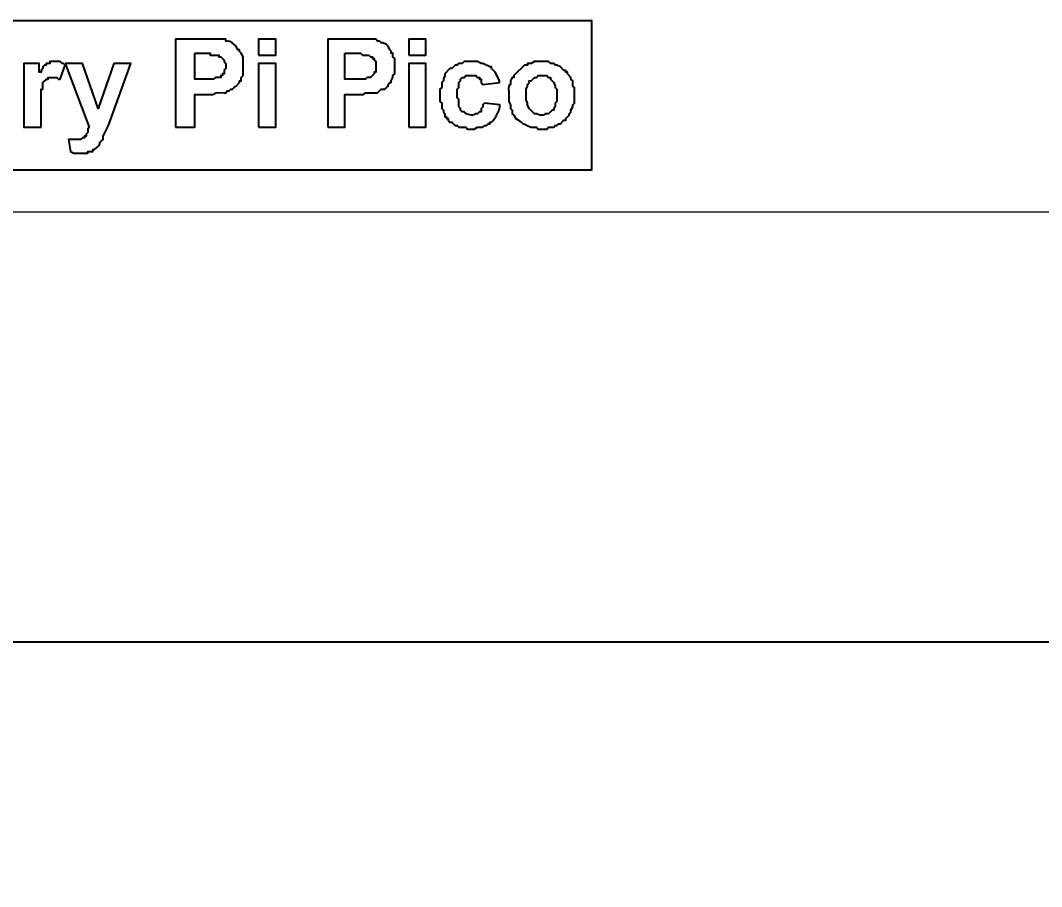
# Model space of a CAD drawing. Header units: millimetres. Extents: x -109 to -14.2, y -107.5 to -24.7.
# Drawn here: x -51.26 to -36.22, y -107.54 to -94.78 of the extents above; entities that cross this region are included whole.
import ezdxf

# ---------------------------------------------------------------- set-up
doc = ezdxf.new("R2010")
doc.units = ezdxf.units.MM
doc.header["$MEASUREMENT"] = 0
doc.layers.add('layer 1', color=7, linetype='Continuous')
doc.styles.get("Standard").update_dxf_attribs({"font": 'Deng.ttf'})
doc.dimstyles.get("Standard").update_dxf_attribs({"dimscale": 20, "dimtxt": 0.18, "dimasz": 0.18, "dimexe": 0.18, "dimexo": 0.0625, "dimgap": 0.09, "dimtad": 0, "dimtih": 1, "dimtoh": 1, "dimdec": 1, "dimzin": 0, "dimdsep": 46, "dimtxsty": 'Standard', "dimcen": 0.09, "dimadec": 0, "dimazin": 0, "dimtfac": 1, "dimtdec": 1, "dimtofl": 0, "dimtmove": 0, "dimatfit": 3, "dimfxl": 1, "dimtolj": 1, "dimtzin": 0, "dimarcsym": 0})

# ---------------------------------------------------------------- blocks, each defined once
blk = doc.blocks.new('*D4')
at = {"color": 0, "lineweight": -2, "transparency": 16777216}
for p, q in [((-87.814, -96.362), (-87.814, -107.54)), ((-30.83, -96.362), (-30.83, -107.54)), ((-84.214, -103.94), (-65.841, -103.94)), ((-34.43, -103.94), (-52.803, -103.94))]:
    blk.add_line(p, q, dxfattribs=at)
at = {"color": 0, "transparency": 16777216}
for points in [[(-84.214, -103.34), (-84.214, -104.54), (-87.814, -103.94)], [(-34.43, -103.34), (-34.43, -104.54), (-30.83, -103.94)]]:
    blk.add_solid(points, dxfattribs=at)
at = {"layer": 'Defpoints', "color": 0, "transparency": 16777216}
for p in [(-87.814, -95.112), (-30.83, -95.112), (-30.83, -103.94)]:
    blk.add_point(p, dxfattribs=at)
at = {"color": 0, "transparency": 16777216, "insert": (-59.322, -103.94), "char_height": 3.6, "attachment_point": 5}
blk.add_mtext('\\A1;57.0', dxfattribs=at)

msp = doc.modelspace()

# ---------------------------------------------------------------- linework, layer by layer
at = {"layer": 'layer 1', "color": 0}
for points, knots in [([(-75.798, -94.783), (-75.798, -94.783), (-75.798, -96.99), (-75.798, -96.99), (-75.798, -96.99), (-75.798, -96.99), (-42.846, -96.99), (-42.846, -96.99), (-42.846, -96.99), (-42.846, -96.99), (-42.846, -94.783), (-42.846, -94.783), (-42.846, -94.783), (-42.846, -94.783), (-75.798, -94.783), (-75.798, -94.783)], [0, 0, 0, 0, 0.2, 0.2, 0.2, 0.2, 0.4, 0.4, 0.4, 0.4, 0.6, 0.6, 0.6, 0.6, 1, 1, 1, 1]), ([(-48.971, -96.357), (-48.971, -96.357), (-48.971, -95.06), (-48.971, -95.06), (-48.971, -95.06), (-48.971, -95.06), (-48.538, -95.06), (-48.538, -95.06), (-48.538, -95.06), (-48.444, -95.06), (-48.349, -95.06), (-48.254, -95.06), (-48.254, -95.06), (-48.254, -95.06), (-48.229, -95.06), (-48.229, -95.06), (-48.229, -95.06), (-48.229, -95.06), (-48.229, -95.086), (-48.229, -95.086), (-48.229, -95.086), (-48.229, -95.086), (-48.209, -95.086), (-48.209, -95.086), (-48.209, -95.086), (-48.16, -95.093), (-48.115, -95.123), (-48.08, -95.163), (-48.08, -95.163), (-48.08, -95.163), (-48.054, -95.215), (-48.054, -95.215), (-48.054, -95.215), (-48.054, -95.215), (-48.028, -95.215), (-48.028, -95.215), (-48.028, -95.215), (-48.028, -95.215), (-48.028, -95.241), (-48.028, -95.241), (-48.028, -95.241), (-48.028, -95.241), (-48.003, -95.267), (-48.003, -95.267), (-48.003, -95.267), (-48.003, -95.267), (-47.977, -95.318), (-47.977, -95.318), (-47.977, -95.318), (-47.977, -95.318), (-47.977, -95.596), (-47.977, -95.596), (-47.977, -95.596), (-47.977, -95.596), (-48.003, -95.621), (-48.003, -95.621), (-48.003, -95.621), (-48.003, -95.621), (-48.003, -95.673), (-48.003, -95.673), (-48.003, -95.673), (-48.003, -95.673), (-48.028, -95.673), (-48.028, -95.673), (-48.028, -95.673), (-48.028, -95.673), (-48.028, -95.699), (-48.028, -95.699), (-48.028, -95.699), (-48.028, -95.699), (-48.08, -95.751), (-48.08, -95.751), (-48.08, -95.751), (-48.08, -95.751), (-48.106, -95.77), (-48.106, -95.77), (-48.106, -95.77), (-48.106, -95.77), (-48.132, -95.796), (-48.132, -95.796), (-48.132, -95.796), (-48.132, -95.796), (-48.158, -95.796), (-48.158, -95.796), (-48.158, -95.796), (-48.158, -95.796), (-48.183, -95.822), (-48.183, -95.822), (-48.183, -95.822), (-48.183, -95.822), (-48.209, -95.822), (-48.209, -95.822), (-48.209, -95.822), (-48.209, -95.822), (-48.229, -95.847), (-48.229, -95.847), (-48.229, -95.847), (-48.229, -95.847), (-48.254, -95.847), (-48.254, -95.847), (-48.254, -95.847), (-48.503, -95.836), (-48.29, -95.885), (-48.538, -95.873), (-48.538, -95.873), (-48.538, -95.873), (-48.687, -95.873), (-48.687, -95.873), (-48.687, -95.873), (-48.687, -95.873), (-48.687, -96.357), (-48.687, -96.357), (-48.687, -96.357), (-48.687, -96.357), (-48.971, -96.357), (-48.971, -96.357)], [0, 0, 0, 0, 0.033333, 0.033333, 0.033333, 0.033333, 0.066667, 0.066667, 0.066667, 0.066667, 0.1, 0.1, 0.1, 0.1, 0.133333, 0.133333, 0.133333, 0.133333, 0.166667, 0.166667, 0.166667, 0.166667, 0.2, 0.2, 0.2, 0.2, 0.233333, 0.233333, 0.233333, 0.233333, 0.266667, 0.266667, 0.266667, 0.266667, 0.3, 0.3, 0.3, 0.3, 0.333333, 0.333333, 0.333333, 0.333333, 0.366667, 0.366667, 0.366667, 0.366667, 0.4, 0.4, 0.4, 0.4, 0.433333, 0.433333, 0.433333, 0.433333, 0.466667, 0.466667, 0.466667, 0.466667, 0.5, 0.5, 0.5, 0.5, 0.533333, 0.533333, 0.533333, 0.533333, 0.566667, 0.566667, 0.566667, 0.566667, 0.6, 0.6, 0.6, 0.6, 0.633333, 0.633333, 0.633333, 0.633333, 0.666667, 0.666667, 0.666667, 0.666667, 0.7, 0.7, 0.7, 0.7, 0.733333, 0.733333, 0.733333, 0.733333, 0.766667, 0.766667, 0.766667, 0.766667, 0.8, 0.8, 0.8, 0.8, 0.833333, 0.833333, 0.833333, 0.833333, 0.866667, 0.866667, 0.866667, 0.866667, 0.9, 0.9, 0.9, 0.9, 0.933333, 0.933333, 0.933333, 0.933333, 1, 1, 1, 1]), ([(-47.751, -95.292), (-47.751, -95.292), (-47.751, -95.06), (-47.751, -95.06), (-47.751, -95.06), (-47.751, -95.06), (-47.493, -95.06), (-47.493, -95.06), (-47.493, -95.06), (-47.493, -95.06), (-47.493, -95.292), (-47.493, -95.292), (-47.493, -95.292), (-47.493, -95.292), (-47.751, -95.292), (-47.751, -95.292)], [0, 0, 0, 0, 0.2, 0.2, 0.2, 0.2, 0.4, 0.4, 0.4, 0.4, 0.6, 0.6, 0.6, 0.6, 1, 1, 1, 1]), ([(-46.731, -96.357), (-46.731, -96.357), (-46.731, -95.06), (-46.731, -95.06), (-46.731, -95.06), (-46.731, -95.06), (-46.299, -95.06), (-46.299, -95.06), (-46.299, -95.06), (-46.224, -95.06), (-46.148, -95.06), (-46.073, -95.06), (-46.073, -95.06), (-46.073, -95.06), (-46.021, -95.06), (-46.021, -95.06), (-46.021, -95.06), (-46.021, -95.06), (-45.996, -95.086), (-45.996, -95.086), (-45.996, -95.086), (-45.996, -95.086), (-45.97, -95.086), (-45.97, -95.086), (-45.97, -95.086), (-45.97, -95.086), (-45.944, -95.112), (-45.944, -95.112), (-45.944, -95.112), (-45.944, -95.112), (-45.918, -95.112), (-45.918, -95.112), (-45.918, -95.112), (-45.918, -95.112), (-45.866, -95.137), (-45.866, -95.137), (-45.866, -95.137), (-45.866, -95.137), (-45.841, -95.163), (-45.841, -95.163), (-45.841, -95.163), (-45.841, -95.163), (-45.815, -95.215), (-45.815, -95.215), (-45.815, -95.215), (-45.815, -95.215), (-45.795, -95.241), (-45.795, -95.241), (-45.795, -95.241), (-45.795, -95.241), (-45.795, -95.267), (-45.795, -95.267), (-45.795, -95.267), (-45.795, -95.267), (-45.77, -95.267), (-45.77, -95.267), (-45.77, -95.267), (-45.77, -95.267), (-45.77, -95.318), (-45.77, -95.318), (-45.77, -95.318), (-45.77, -95.318), (-45.744, -95.344), (-45.744, -95.344), (-45.744, -95.344), (-45.744, -95.344), (-45.744, -95.57), (-45.744, -95.57), (-45.744, -95.57), (-45.744, -95.57), (-45.77, -95.596), (-45.77, -95.596), (-45.77, -95.596), (-45.77, -95.596), (-45.77, -95.621), (-45.77, -95.621), (-45.77, -95.621), (-45.77, -95.621), (-45.795, -95.673), (-45.795, -95.673), (-45.795, -95.673), (-45.795, -95.673), (-45.795, -95.699), (-45.795, -95.699), (-45.795, -95.699), (-45.795, -95.699), (-45.815, -95.699), (-45.815, -95.699), (-45.815, -95.699), (-45.815, -95.699), (-45.841, -95.725), (-45.841, -95.725), (-45.841, -95.725), (-45.841, -95.725), (-45.841, -95.751), (-45.841, -95.751), (-45.841, -95.751), (-45.841, -95.751), (-45.866, -95.77), (-45.866, -95.77), (-45.866, -95.77), (-45.866, -95.77), (-45.892, -95.796), (-45.892, -95.796), (-45.892, -95.796), (-45.892, -95.796), (-45.944, -95.796), (-45.944, -95.796), (-45.944, -95.796), (-45.944, -95.796), (-45.996, -95.847), (-45.996, -95.847), (-45.996, -95.847), (-45.996, -95.847), (-46.176, -95.847), (-46.176, -95.847), (-46.176, -95.847), (-46.176, -95.847), (-46.202, -95.873), (-46.202, -95.873), (-46.202, -95.873), (-46.202, -95.873), (-46.48, -95.873), (-46.48, -95.873), (-46.48, -95.873), (-46.48, -95.873), (-46.48, -96.357), (-46.48, -96.357), (-46.48, -96.357), (-46.48, -96.357), (-46.731, -96.357), (-46.731, -96.357)], [0, 0, 0, 0, 0.029412, 0.029412, 0.029412, 0.029412, 0.058824, 0.058824, 0.058824, 0.058824, 0.088235, 0.088235, 0.088235, 0.088235, 0.117647, 0.117647, 0.117647, 0.117647, 0.147059, 0.147059, 0.147059, 0.147059, 0.176471, 0.176471, 0.176471, 0.176471, 0.205882, 0.205882, 0.205882, 0.205882, 0.235294, 0.235294, 0.235294, 0.235294, 0.264706, 0.264706, 0.264706, 0.264706, 0.294118, 0.294118, 0.294118, 0.294118, 0.323529, 0.323529, 0.323529, 0.323529, 0.352941, 0.352941, 0.352941, 0.352941, 0.382353, 0.382353, 0.382353, 0.382353, 0.411765, 0.411765, 0.411765, 0.411765, 0.441176, 0.441176, 0.441176, 0.441176, 0.470588, 0.470588, 0.470588, 0.470588, 0.5, 0.5, 0.5, 0.5, 0.529412, 0.529412, 0.529412, 0.529412, 0.558824, 0.558824, 0.558824, 0.558824, 0.588235, 0.588235, 0.588235, 0.588235, 0.617647, 0.617647, 0.617647, 0.617647, 0.647059, 0.647059, 0.647059, 0.647059, 0.676471, 0.676471, 0.676471, 0.676471, 0.705882, 0.705882, 0.705882, 0.705882, 0.735294, 0.735294, 0.735294, 0.735294, 0.764706, 0.764706, 0.764706, 0.764706, 0.794118, 0.794118, 0.794118, 0.794118, 0.823529, 0.823529, 0.823529, 0.823529, 0.852941, 0.852941, 0.852941, 0.852941, 0.882353, 0.882353, 0.882353, 0.882353, 0.911765, 0.911765, 0.911765, 0.911765, 0.941176, 0.941176, 0.941176, 0.941176, 1, 1, 1, 1]), ([(-45.537, -95.292), (-45.537, -95.292), (-45.537, -95.06), (-45.537, -95.06), (-45.537, -95.06), (-45.537, -95.06), (-45.286, -95.06), (-45.286, -95.06), (-45.286, -95.06), (-45.286, -95.06), (-45.286, -95.292), (-45.286, -95.292), (-45.286, -95.292), (-45.286, -95.292), (-45.537, -95.292), (-45.537, -95.292)], [0, 0, 0, 0, 0.2, 0.2, 0.2, 0.2, 0.4, 0.4, 0.4, 0.4, 0.6, 0.6, 0.6, 0.6, 1, 1, 1, 1]), ([(-48.687, -95.267), (-48.687, -95.267), (-48.687, -95.647), (-48.687, -95.647), (-48.687, -95.647), (-48.687, -95.647), (-48.409, -95.647), (-48.409, -95.647), (-48.409, -95.647), (-48.409, -95.647), (-48.383, -95.621), (-48.383, -95.621), (-48.383, -95.621), (-48.383, -95.621), (-48.306, -95.621), (-48.306, -95.621), (-48.306, -95.621), (-48.306, -95.621), (-48.306, -95.596), (-48.306, -95.596), (-48.306, -95.596), (-48.306, -95.596), (-48.28, -95.596), (-48.28, -95.596), (-48.28, -95.596), (-48.28, -95.596), (-48.28, -95.57), (-48.28, -95.57), (-48.28, -95.57), (-48.28, -95.57), (-48.254, -95.57), (-48.254, -95.57), (-48.254, -95.57), (-48.254, -95.57), (-48.254, -95.518), (-48.254, -95.518), (-48.254, -95.518), (-48.254, -95.518), (-48.229, -95.492), (-48.229, -95.492), (-48.229, -95.492), (-48.229, -95.492), (-48.229, -95.415), (-48.229, -95.415), (-48.229, -95.415), (-48.229, -95.415), (-48.254, -95.389), (-48.254, -95.389), (-48.254, -95.389), (-48.254, -95.389), (-48.254, -95.37), (-48.254, -95.37), (-48.254, -95.37), (-48.254, -95.37), (-48.28, -95.344), (-48.28, -95.344), (-48.28, -95.344), (-48.28, -95.344), (-48.306, -95.318), (-48.306, -95.318), (-48.306, -95.318), (-48.306, -95.318), (-48.332, -95.318), (-48.332, -95.318), (-48.332, -95.318), (-48.332, -95.318), (-48.332, -95.292), (-48.332, -95.292), (-48.332, -95.292), (-48.332, -95.292), (-48.461, -95.292), (-48.461, -95.292), (-48.461, -95.292), (-48.461, -95.292), (-48.461, -95.267), (-48.461, -95.267), (-48.461, -95.267), (-48.461, -95.267), (-48.564, -95.267), (-48.564, -95.267), (-48.564, -95.267), (-48.564, -95.267), (-48.687, -95.267), (-48.687, -95.267)], [0, 0, 0, 0, 0.045455, 0.045455, 0.045455, 0.045455, 0.090909, 0.090909, 0.090909, 0.090909, 0.136364, 0.136364, 0.136364, 0.136364, 0.181818, 0.181818, 0.181818, 0.181818, 0.227273, 0.227273, 0.227273, 0.227273, 0.272727, 0.272727, 0.272727, 0.272727, 0.318182, 0.318182, 0.318182, 0.318182, 0.363636, 0.363636, 0.363636, 0.363636, 0.409091, 0.409091, 0.409091, 0.409091, 0.454545, 0.454545, 0.454545, 0.454545, 0.5, 0.5, 0.5, 0.5, 0.545455, 0.545455, 0.545455, 0.545455, 0.590909, 0.590909, 0.590909, 0.590909, 0.636364, 0.636364, 0.636364, 0.636364, 0.681818, 0.681818, 0.681818, 0.681818, 0.727273, 0.727273, 0.727273, 0.727273, 0.772727, 0.772727, 0.772727, 0.772727, 0.818182, 0.818182, 0.818182, 0.818182, 0.863636, 0.863636, 0.863636, 0.863636, 0.909091, 0.909091, 0.909091, 0.909091, 1, 1, 1, 1]), ([(-46.48, -95.267), (-46.48, -95.267), (-46.48, -95.647), (-46.48, -95.647), (-46.48, -95.647), (-46.48, -95.647), (-46.176, -95.647), (-46.176, -95.647), (-46.176, -95.647), (-46.176, -95.647), (-46.15, -95.621), (-46.15, -95.621), (-46.15, -95.621), (-46.15, -95.621), (-46.099, -95.621), (-46.099, -95.621), (-46.099, -95.621), (-46.099, -95.621), (-46.047, -95.57), (-46.047, -95.57), (-46.047, -95.57), (-46.047, -95.57), (-46.047, -95.544), (-46.047, -95.544), (-46.047, -95.544), (-46.047, -95.544), (-46.021, -95.544), (-46.021, -95.544), (-46.021, -95.544), (-46.021, -95.544), (-46.021, -95.389), (-46.021, -95.389), (-46.021, -95.389), (-46.021, -95.389), (-46.047, -95.37), (-46.047, -95.37), (-46.047, -95.37), (-46.047, -95.37), (-46.047, -95.344), (-46.047, -95.344), (-46.047, -95.344), (-46.047, -95.344), (-46.073, -95.344), (-46.073, -95.344), (-46.073, -95.344), (-46.073, -95.344), (-46.073, -95.318), (-46.073, -95.318), (-46.073, -95.318), (-46.073, -95.318), (-46.099, -95.318), (-46.099, -95.318), (-46.099, -95.318), (-46.099, -95.318), (-46.125, -95.292), (-46.125, -95.292), (-46.125, -95.292), (-46.125, -95.292), (-46.221, -95.292), (-46.221, -95.292), (-46.221, -95.292), (-46.221, -95.292), (-46.247, -95.267), (-46.247, -95.267), (-46.247, -95.267), (-46.247, -95.267), (-46.35, -95.267), (-46.35, -95.267), (-46.35, -95.267), (-46.35, -95.267), (-46.48, -95.267), (-46.48, -95.267)], [0, 0, 0, 0, 0.052632, 0.052632, 0.052632, 0.052632, 0.105263, 0.105263, 0.105263, 0.105263, 0.157895, 0.157895, 0.157895, 0.157895, 0.210526, 0.210526, 0.210526, 0.210526, 0.263158, 0.263158, 0.263158, 0.263158, 0.315789, 0.315789, 0.315789, 0.315789, 0.368421, 0.368421, 0.368421, 0.368421, 0.421053, 0.421053, 0.421053, 0.421053, 0.473684, 0.473684, 0.473684, 0.473684, 0.526316, 0.526316, 0.526316, 0.526316, 0.578947, 0.578947, 0.578947, 0.578947, 0.631579, 0.631579, 0.631579, 0.631579, 0.684211, 0.684211, 0.684211, 0.684211, 0.736842, 0.736842, 0.736842, 0.736842, 0.789474, 0.789474, 0.789474, 0.789474, 0.842105, 0.842105, 0.842105, 0.842105, 0.894737, 0.894737, 0.894737, 0.894737, 1, 1, 1, 1]), ([(-50.952, -96.357), (-50.952, -96.357), (-51.203, -96.357), (-51.203, -96.357), (-51.203, -96.357), (-51.203, -96.357), (-51.203, -95.415), (-51.203, -95.415), (-51.203, -95.415), (-51.203, -95.415), (-50.978, -95.415), (-50.978, -95.415), (-50.978, -95.415), (-50.978, -95.415), (-50.978, -95.544), (-50.978, -95.544), (-50.978, -95.544), (-50.978, -95.544), (-50.952, -95.544), (-50.952, -95.544), (-50.952, -95.544), (-50.952, -95.544), (-50.952, -95.518), (-50.952, -95.518), (-50.952, -95.518), (-50.952, -95.518), (-50.926, -95.492), (-50.926, -95.492), (-50.926, -95.492), (-50.926, -95.492), (-50.926, -95.467), (-50.926, -95.467), (-50.926, -95.467), (-50.926, -95.467), (-50.9, -95.441), (-50.9, -95.441), (-50.9, -95.441), (-50.9, -95.441), (-50.874, -95.441), (-50.874, -95.441), (-50.874, -95.441), (-50.874, -95.441), (-50.874, -95.415), (-50.874, -95.415), (-50.874, -95.415), (-50.874, -95.415), (-50.823, -95.415), (-50.823, -95.415), (-50.823, -95.415), (-50.823, -95.415), (-50.823, -95.389), (-50.823, -95.389), (-50.823, -95.389), (-50.823, -95.389), (-50.668, -95.389), (-50.668, -95.389), (-50.668, -95.389), (-50.668, -95.389), (-50.642, -95.415), (-50.642, -95.415), (-50.642, -95.415), (-50.642, -95.415), (-50.623, -95.415), (-50.623, -95.415), (-50.623, -95.415), (-50.623, -95.415), (-50.597, -95.441), (-50.597, -95.441), (-50.597, -95.441), (-50.597, -95.441), (-50.668, -95.647), (-50.668, -95.647), (-50.668, -95.647), (-50.668, -95.647), (-50.694, -95.647), (-50.694, -95.647), (-50.694, -95.647), (-50.694, -95.647), (-50.719, -95.621), (-50.719, -95.621), (-50.719, -95.621), (-50.719, -95.621), (-50.849, -95.621), (-50.849, -95.621), (-50.849, -95.621), (-50.849, -95.621), (-50.849, -95.647), (-50.849, -95.647), (-50.849, -95.647), (-50.849, -95.647), (-50.874, -95.647), (-50.874, -95.647), (-50.874, -95.647), (-50.947, -95.723), (-50.922, -95.672), (-50.926, -95.77), (-50.926, -95.77), (-50.926, -95.77), (-50.926, -95.796), (-50.926, -95.796), (-50.926, -95.796), (-50.926, -95.796), (-50.952, -95.796), (-50.952, -95.796), (-50.952, -95.796), (-50.952, -95.796), (-50.952, -95.822), (-50.952, -95.822), (-50.952, -95.822), (-50.952, -95.89), (-50.952, -95.959), (-50.952, -96.028), (-50.952, -96.028), (-50.952, -96.028), (-50.952, -96.08), (-50.952, -96.08), (-50.952, -96.08), (-50.952, -96.08), (-50.952, -96.357), (-50.952, -96.357)], [0, 0, 0, 0, 0.032258, 0.032258, 0.032258, 0.032258, 0.064516, 0.064516, 0.064516, 0.064516, 0.096774, 0.096774, 0.096774, 0.096774, 0.129032, 0.129032, 0.129032, 0.129032, 0.16129, 0.16129, 0.16129, 0.16129, 0.193548, 0.193548, 0.193548, 0.193548, 0.225806, 0.225806, 0.225806, 0.225806, 0.258065, 0.258065, 0.258065, 0.258065, 0.290323, 0.290323, 0.290323, 0.290323, 0.322581, 0.322581, 0.322581, 0.322581, 0.354839, 0.354839, 0.354839, 0.354839, 0.387097, 0.387097, 0.387097, 0.387097, 0.419355, 0.419355, 0.419355, 0.419355, 0.451613, 0.451613, 0.451613, 0.451613, 0.483871, 0.483871, 0.483871, 0.483871, 0.516129, 0.516129, 0.516129, 0.516129, 0.548387, 0.548387, 0.548387, 0.548387, 0.580645, 0.580645, 0.580645, 0.580645, 0.612903, 0.612903, 0.612903, 0.612903, 0.645161, 0.645161, 0.645161, 0.645161, 0.677419, 0.677419, 0.677419, 0.677419, 0.709677, 0.709677, 0.709677, 0.709677, 0.741935, 0.741935, 0.741935, 0.741935, 0.774194, 0.774194, 0.774194, 0.774194, 0.806452, 0.806452, 0.806452, 0.806452, 0.83871, 0.83871, 0.83871, 0.83871, 0.870968, 0.870968, 0.870968, 0.870968, 0.903226, 0.903226, 0.903226, 0.903226, 0.935484, 0.935484, 0.935484, 0.935484, 1, 1, 1, 1]), ([(-50.597, -95.415), (-50.597, -95.415), (-50.339, -95.415), (-50.339, -95.415), (-50.339, -95.415), (-50.339, -95.415), (-50.113, -96.08), (-50.113, -96.08), (-50.113, -96.08), (-50.113, -96.08), (-49.881, -95.415), (-49.881, -95.415), (-49.881, -95.415), (-49.881, -95.415), (-49.629, -95.415), (-49.629, -95.415), (-49.629, -95.415), (-49.629, -95.415), (-49.958, -96.331), (-49.958, -96.331), (-49.958, -96.331), (-49.958, -96.331), (-50.035, -96.486), (-50.035, -96.486), (-50.035, -96.486), (-50.035, -96.486), (-50.035, -96.538), (-50.035, -96.538), (-50.035, -96.538), (-50.035, -96.538), (-50.061, -96.557), (-50.061, -96.557), (-50.061, -96.557), (-50.129, -96.619), (-50.03, -96.567), (-50.165, -96.686), (-50.165, -96.686), (-50.165, -96.686), (-50.19, -96.686), (-50.19, -96.686), (-50.19, -96.686), (-50.19, -96.686), (-50.19, -96.712), (-50.19, -96.712), (-50.19, -96.712), (-50.19, -96.712), (-50.261, -96.712), (-50.261, -96.712), (-50.261, -96.712), (-50.261, -96.712), (-50.261, -96.738), (-50.261, -96.738), (-50.261, -96.738), (-50.261, -96.738), (-50.287, -96.738), (-50.287, -96.738), (-50.287, -96.738), (-50.347, -96.738), (-50.408, -96.738), (-50.468, -96.738), (-50.468, -96.738), (-50.468, -96.738), (-50.52, -96.712), (-50.52, -96.712), (-50.52, -96.712), (-50.52, -96.712), (-50.545, -96.538), (-50.545, -96.538), (-50.545, -96.538), (-50.545, -96.538), (-50.365, -96.538), (-50.365, -96.538), (-50.365, -96.538), (-50.365, -96.538), (-50.339, -96.512), (-50.339, -96.512), (-50.339, -96.512), (-50.339, -96.512), (-50.313, -96.512), (-50.313, -96.512), (-50.313, -96.512), (-50.313, -96.512), (-50.313, -96.486), (-50.313, -96.486), (-50.313, -96.486), (-50.313, -96.486), (-50.287, -96.486), (-50.287, -96.486), (-50.287, -96.486), (-50.287, -96.486), (-50.287, -96.46), (-50.287, -96.46), (-50.287, -96.46), (-50.287, -96.46), (-50.261, -96.435), (-50.261, -96.435), (-50.261, -96.435), (-50.261, -96.435), (-50.261, -96.383), (-50.261, -96.383), (-50.261, -96.383), (-50.261, -96.383), (-50.242, -96.357), (-50.242, -96.357), (-50.242, -96.357), (-50.242, -96.357), (-50.597, -95.415), (-50.597, -95.415)], [0, 0, 0, 0, 0.035714, 0.035714, 0.035714, 0.035714, 0.071429, 0.071429, 0.071429, 0.071429, 0.107143, 0.107143, 0.107143, 0.107143, 0.142857, 0.142857, 0.142857, 0.142857, 0.178571, 0.178571, 0.178571, 0.178571, 0.214286, 0.214286, 0.214286, 0.214286, 0.25, 0.25, 0.25, 0.25, 0.285714, 0.285714, 0.285714, 0.285714, 0.321429, 0.321429, 0.321429, 0.321429, 0.357143, 0.357143, 0.357143, 0.357143, 0.392857, 0.392857, 0.392857, 0.392857, 0.428571, 0.428571, 0.428571, 0.428571, 0.464286, 0.464286, 0.464286, 0.464286, 0.5, 0.5, 0.5, 0.5, 0.535714, 0.535714, 0.535714, 0.535714, 0.571429, 0.571429, 0.571429, 0.571429, 0.607143, 0.607143, 0.607143, 0.607143, 0.642857, 0.642857, 0.642857, 0.642857, 0.678571, 0.678571, 0.678571, 0.678571, 0.714286, 0.714286, 0.714286, 0.714286, 0.75, 0.75, 0.75, 0.75, 0.785714, 0.785714, 0.785714, 0.785714, 0.821429, 0.821429, 0.821429, 0.821429, 0.857143, 0.857143, 0.857143, 0.857143, 0.892857, 0.892857, 0.892857, 0.892857, 0.928571, 0.928571, 0.928571, 0.928571, 1, 1, 1, 1]), ([(-47.751, -96.357), (-47.751, -96.357), (-47.751, -95.415), (-47.751, -95.415), (-47.751, -95.415), (-47.751, -95.415), (-47.493, -95.415), (-47.493, -95.415), (-47.493, -95.415), (-47.493, -95.415), (-47.493, -96.357), (-47.493, -96.357), (-47.493, -96.357), (-47.493, -96.357), (-47.751, -96.357), (-47.751, -96.357)], [0, 0, 0, 0, 0.2, 0.2, 0.2, 0.2, 0.4, 0.4, 0.4, 0.4, 0.6, 0.6, 0.6, 0.6, 1, 1, 1, 1]), ([(-45.537, -96.357), (-45.537, -96.357), (-45.537, -95.415), (-45.537, -95.415), (-45.537, -95.415), (-45.537, -95.415), (-45.286, -95.415), (-45.286, -95.415), (-45.286, -95.415), (-45.286, -95.415), (-45.286, -96.357), (-45.286, -96.357), (-45.286, -96.357), (-45.286, -96.357), (-45.537, -96.357), (-45.537, -96.357)], [0, 0, 0, 0, 0.2, 0.2, 0.2, 0.2, 0.4, 0.4, 0.4, 0.4, 0.6, 0.6, 0.6, 0.6, 1, 1, 1, 1]), ([(-44.195, -95.699), (-44.195, -95.699), (-44.447, -95.725), (-44.447, -95.725), (-44.447, -95.725), (-44.447, -95.725), (-44.472, -95.699), (-44.472, -95.699), (-44.472, -95.699), (-44.472, -95.699), (-44.472, -95.647), (-44.472, -95.647), (-44.472, -95.647), (-44.472, -95.647), (-44.498, -95.647), (-44.498, -95.647), (-44.498, -95.647), (-44.498, -95.647), (-44.498, -95.621), (-44.498, -95.621), (-44.498, -95.621), (-44.498, -95.621), (-44.524, -95.621), (-44.524, -95.621), (-44.524, -95.621), (-44.524, -95.621), (-44.55, -95.596), (-44.55, -95.596), (-44.55, -95.596), (-44.55, -95.596), (-44.698, -95.596), (-44.698, -95.596), (-44.698, -95.596), (-44.698, -95.596), (-44.724, -95.621), (-44.724, -95.621), (-44.724, -95.621), (-44.724, -95.621), (-44.75, -95.621), (-44.75, -95.621), (-44.75, -95.621), (-44.75, -95.621), (-44.776, -95.647), (-44.776, -95.647), (-44.776, -95.647), (-44.776, -95.647), (-44.776, -95.673), (-44.776, -95.673), (-44.776, -95.673), (-44.776, -95.673), (-44.802, -95.699), (-44.802, -95.699), (-44.802, -95.699), (-44.802, -95.699), (-44.802, -95.77), (-44.802, -95.77), (-44.802, -95.77), (-44.802, -95.77), (-44.827, -95.796), (-44.827, -95.796), (-44.827, -95.796), (-44.827, -95.796), (-44.827, -95.925), (-44.827, -95.925), (-44.827, -95.925), (-44.827, -95.925), (-44.802, -95.951), (-44.802, -95.951), (-44.802, -95.951), (-44.802, -95.951), (-44.802, -96.054), (-44.802, -96.054), (-44.802, -96.054), (-44.802, -96.054), (-44.776, -96.08), (-44.776, -96.08), (-44.776, -96.08), (-44.776, -96.08), (-44.776, -96.105), (-44.776, -96.105), (-44.776, -96.105), (-44.776, -96.105), (-44.75, -96.131), (-44.75, -96.131), (-44.75, -96.131), (-44.75, -96.131), (-44.724, -96.131), (-44.724, -96.131), (-44.724, -96.131), (-44.685, -96.168), (-44.599, -96.202), (-44.55, -96.157), (-44.55, -96.157), (-44.55, -96.157), (-44.524, -96.157), (-44.524, -96.157), (-44.524, -96.157), (-44.524, -96.157), (-44.498, -96.131), (-44.498, -96.131), (-44.498, -96.131), (-44.498, -96.131), (-44.472, -96.131), (-44.472, -96.131), (-44.472, -96.131), (-44.472, -96.131), (-44.472, -96.08), (-44.472, -96.08), (-44.472, -96.08), (-44.472, -96.08), (-44.447, -96.054), (-44.447, -96.054), (-44.447, -96.054), (-44.447, -96.054), (-44.447, -96.028), (-44.447, -96.028), (-44.447, -96.028), (-44.447, -96.028), (-44.421, -96.002), (-44.421, -96.002), (-44.421, -96.002), (-44.421, -96.002), (-44.195, -96.028), (-44.195, -96.028), (-44.195, -96.028), (-44.195, -96.028), (-44.195, -96.054), (-44.195, -96.054), (-44.195, -96.054), (-44.206, -96.138), (-44.264, -96.212), (-44.318, -96.28), (-44.318, -96.28), (-44.318, -96.28), (-44.343, -96.28), (-44.343, -96.28), (-44.343, -96.28), (-44.343, -96.28), (-44.343, -96.306), (-44.343, -96.306), (-44.343, -96.306), (-44.343, -96.306), (-44.369, -96.306), (-44.369, -96.306), (-44.369, -96.306), (-44.369, -96.306), (-44.395, -96.331), (-44.395, -96.331), (-44.395, -96.331), (-44.395, -96.331), (-44.421, -96.331), (-44.421, -96.331), (-44.421, -96.331), (-44.421, -96.331), (-44.447, -96.357), (-44.447, -96.357), (-44.447, -96.357), (-44.447, -96.357), (-44.524, -96.357), (-44.524, -96.357), (-44.524, -96.357), (-44.524, -96.357), (-44.576, -96.383), (-44.576, -96.383), (-44.576, -96.383), (-44.576, -96.383), (-44.673, -96.383), (-44.673, -96.383), (-44.673, -96.383), (-44.673, -96.383), (-44.698, -96.357), (-44.698, -96.357), (-44.698, -96.357), (-44.698, -96.357), (-44.802, -96.357), (-44.802, -96.357), (-44.802, -96.357), (-44.802, -96.357), (-44.827, -96.331), (-44.827, -96.331), (-44.827, -96.331), (-44.827, -96.331), (-44.853, -96.331), (-44.853, -96.331), (-44.853, -96.331), (-44.853, -96.331), (-44.905, -96.28), (-44.905, -96.28), (-44.905, -96.28), (-44.905, -96.28), (-44.931, -96.28), (-44.931, -96.28), (-44.931, -96.28), (-44.931, -96.28), (-44.957, -96.254), (-44.957, -96.254), (-44.957, -96.254), (-44.957, -96.254), (-44.957, -96.228), (-44.957, -96.228), (-44.957, -96.228), (-44.957, -96.228), (-44.982, -96.228), (-44.982, -96.228), (-44.982, -96.228), (-44.982, -96.228), (-44.982, -96.202), (-44.982, -96.202), (-44.982, -96.202), (-44.982, -96.202), (-45.008, -96.202), (-45.008, -96.202), (-45.008, -96.202), (-45.008, -96.202), (-45.008, -96.157), (-45.008, -96.157), (-45.008, -96.157), (-45.008, -96.157), (-45.027, -96.131), (-45.027, -96.131), (-45.027, -96.131), (-45.027, -96.131), (-45.027, -96.105), (-45.027, -96.105), (-45.027, -96.105), (-45.027, -96.105), (-45.053, -96.08), (-45.053, -96.08), (-45.053, -96.08), (-45.053, -96.08), (-45.053, -96.002), (-45.053, -96.002), (-45.053, -96.002), (-45.053, -96.002), (-45.079, -95.976), (-45.079, -95.976), (-45.079, -95.976), (-45.079, -95.976), (-45.079, -95.796), (-45.079, -95.796), (-45.079, -95.796), (-45.079, -95.796), (-45.053, -95.77), (-45.053, -95.77), (-45.053, -95.77), (-45.053, -95.77), (-45.053, -95.699), (-45.053, -95.699), (-45.053, -95.699), (-45.053, -95.699), (-45.027, -95.673), (-45.027, -95.673), (-45.027, -95.673), (-45.027, -95.673), (-45.027, -95.647), (-45.027, -95.647), (-45.027, -95.647), (-45.027, -95.647), (-45.008, -95.596), (-45.008, -95.596), (-45.008, -95.596), (-45.008, -95.596), (-45.008, -95.57), (-45.008, -95.57), (-45.008, -95.57), (-45.008, -95.57), (-44.931, -95.492), (-44.931, -95.492), (-44.931, -95.492), (-44.931, -95.492), (-44.905, -95.492), (-44.905, -95.492), (-44.905, -95.492), (-44.905, -95.492), (-44.853, -95.441), (-44.853, -95.441), (-44.853, -95.441), (-44.853, -95.441), (-44.827, -95.441), (-44.827, -95.441), (-44.827, -95.441), (-44.827, -95.441), (-44.802, -95.415), (-44.802, -95.415), (-44.802, -95.415), (-44.802, -95.415), (-44.75, -95.415), (-44.75, -95.415), (-44.75, -95.415), (-44.75, -95.415), (-44.724, -95.389), (-44.724, -95.389), (-44.724, -95.389), (-44.724, -95.389), (-44.524, -95.389), (-44.524, -95.389), (-44.524, -95.389), (-44.524, -95.389), (-44.472, -95.415), (-44.472, -95.415), (-44.472, -95.415), (-44.472, -95.415), (-44.447, -95.415), (-44.447, -95.415), (-44.447, -95.415), (-44.447, -95.415), (-44.343, -95.467), (-44.343, -95.467), (-44.343, -95.467), (-44.343, -95.467), (-44.318, -95.467), (-44.318, -95.467), (-44.318, -95.467), (-44.318, -95.467), (-44.318, -95.492), (-44.318, -95.492), (-44.318, -95.492), (-44.318, -95.492), (-44.266, -95.544), (-44.266, -95.544), (-44.266, -95.544), (-44.266, -95.544), (-44.214, -95.647), (-44.214, -95.647), (-44.214, -95.647), (-44.214, -95.647), (-44.195, -95.699), (-44.195, -95.699)], [0, 0, 0, 0, 0.012048, 0.012048, 0.012048, 0.012048, 0.024096, 0.024096, 0.024096, 0.024096, 0.036145, 0.036145, 0.036145, 0.036145, 0.048193, 0.048193, 0.048193, 0.048193, 0.060241, 0.060241, 0.060241, 0.060241, 0.072289, 0.072289, 0.072289, 0.072289, 0.084337, 0.084337, 0.084337, 0.084337, 0.096386, 0.096386, 0.096386, 0.096386, 0.108434, 0.108434, 0.108434, 0.108434, 0.120482, 0.120482, 0.120482, 0.120482, 0.13253, 0.13253, 0.13253, 0.13253, 0.144578, 0.144578, 0.144578, 0.144578, 0.156627, 0.156627, 0.156627, 0.156627, 0.168675, 0.168675, 0.168675, 0.168675, 0.180723, 0.180723, 0.180723, 0.180723, 0.192771, 0.192771, 0.192771, 0.192771, 0.204819, 0.204819, 0.204819, 0.204819, 0.216867, 0.216867, 0.216867, 0.216867, 0.228916, 0.228916, 0.228916, 0.228916, 0.240964, 0.240964, 0.240964, 0.240964, 0.253012, 0.253012, 0.253012, 0.253012, 0.26506, 0.26506, 0.26506, 0.26506, 0.277108, 0.277108, 0.277108, 0.277108, 0.289157, 0.289157, 0.289157, 0.289157, 0.301205, 0.301205, 0.301205, 0.301205, 0.313253, 0.313253, 0.313253, 0.313253, 0.325301, 0.325301, 0.325301, 0.325301, 0.337349, 0.337349, 0.337349, 0.337349, 0.349398, 0.349398, 0.349398, 0.349398, 0.361446, 0.361446, 0.361446, 0.361446, 0.373494, 0.373494, 0.373494, 0.373494, 0.385542, 0.385542, 0.385542, 0.385542, 0.39759, 0.39759, 0.39759, 0.39759, 0.409639, 0.409639, 0.409639, 0.409639, 0.421687, 0.421687, 0.421687, 0.421687, 0.433735, 0.433735, 0.433735, 0.433735, 0.445783, 0.445783, 0.445783, 0.445783, 0.457831, 0.457831, 0.457831, 0.457831, 0.46988, 0.46988, 0.46988, 0.46988, 0.481928, 0.481928, 0.481928, 0.481928, 0.493976, 0.493976, 0.493976, 0.493976, 0.506024, 0.506024, 0.506024, 0.506024, 0.518072, 0.518072, 0.518072, 0.518072, 0.53012, 0.53012, 0.53012, 0.53012, 0.542169, 0.542169, 0.542169, 0.542169, 0.554217, 0.554217, 0.554217, 0.554217, 0.566265, 0.566265, 0.566265, 0.566265, 0.578313, 0.578313, 0.578313, 0.578313, 0.590361, 0.590361, 0.590361, 0.590361, 0.60241, 0.60241, 0.60241, 0.60241, 0.614458, 0.614458, 0.614458, 0.614458, 0.626506, 0.626506, 0.626506, 0.626506, 0.638554, 0.638554, 0.638554, 0.638554, 0.650602, 0.650602, 0.650602, 0.650602, 0.662651, 0.662651, 0.662651, 0.662651, 0.674699, 0.674699, 0.674699, 0.674699, 0.686747, 0.686747, 0.686747, 0.686747, 0.698795, 0.698795, 0.698795, 0.698795, 0.710843, 0.710843, 0.710843, 0.710843, 0.722892, 0.722892, 0.722892, 0.722892, 0.73494, 0.73494, 0.73494, 0.73494, 0.746988, 0.746988, 0.746988, 0.746988, 0.759036, 0.759036, 0.759036, 0.759036, 0.771084, 0.771084, 0.771084, 0.771084, 0.783133, 0.783133, 0.783133, 0.783133, 0.795181, 0.795181, 0.795181, 0.795181, 0.807229, 0.807229, 0.807229, 0.807229, 0.819277, 0.819277, 0.819277, 0.819277, 0.831325, 0.831325, 0.831325, 0.831325, 0.843373, 0.843373, 0.843373, 0.843374, 0.855422, 0.855422, 0.855422, 0.855422, 0.86747, 0.86747, 0.86747, 0.86747, 0.879518, 0.879518, 0.879518, 0.879518, 0.891566, 0.891566, 0.891566, 0.891566, 0.903614, 0.903614, 0.903614, 0.903614, 0.915663, 0.915663, 0.915663, 0.915663, 0.927711, 0.927711, 0.927711, 0.927711, 0.939759, 0.939759, 0.939759, 0.939759, 0.951807, 0.951807, 0.951807, 0.951807, 0.963855, 0.963855, 0.963855, 0.963855, 0.975904, 0.975904, 0.975904, 0.975904, 1, 1, 1, 1]), ([(-44.066, -95.873), (-44.066, -95.873), (-44.066, -95.847), (-44.066, -95.847), (-44.066, -95.847), (-44.077, -95.644), (-44.031, -95.807), (-44.04, -95.673), (-44.04, -95.673), (-44.04, -95.673), (-44.014, -95.621), (-44.014, -95.621), (-44.014, -95.621), (-44.014, -95.621), (-43.989, -95.621), (-43.989, -95.621), (-43.989, -95.621), (-43.989, -95.621), (-43.989, -95.596), (-43.989, -95.596), (-43.989, -95.596), (-43.989, -95.596), (-43.834, -95.441), (-43.834, -95.441), (-43.834, -95.441), (-43.834, -95.441), (-43.789, -95.441), (-43.789, -95.441), (-43.789, -95.441), (-43.789, -95.441), (-43.789, -95.415), (-43.789, -95.415), (-43.789, -95.415), (-43.789, -95.415), (-43.737, -95.415), (-43.737, -95.415), (-43.737, -95.415), (-43.737, -95.415), (-43.685, -95.389), (-43.685, -95.389), (-43.685, -95.389), (-43.685, -95.389), (-43.479, -95.389), (-43.479, -95.389), (-43.479, -95.389), (-43.479, -95.389), (-43.453, -95.415), (-43.453, -95.415), (-43.453, -95.415), (-43.453, -95.415), (-43.401, -95.415), (-43.401, -95.415), (-43.401, -95.415), (-43.401, -95.415), (-43.382, -95.441), (-43.382, -95.441), (-43.382, -95.441), (-43.382, -95.441), (-43.356, -95.441), (-43.356, -95.441), (-43.356, -95.441), (-43.356, -95.441), (-43.304, -95.467), (-43.304, -95.467), (-43.304, -95.467), (-43.304, -95.467), (-43.253, -95.518), (-43.253, -95.518), (-43.253, -95.518), (-43.253, -95.518), (-43.227, -95.518), (-43.227, -95.518), (-43.227, -95.518), (-43.227, -95.518), (-43.227, -95.544), (-43.227, -95.544), (-43.227, -95.544), (-43.227, -95.544), (-43.201, -95.544), (-43.201, -95.544), (-43.201, -95.544), (-43.201, -95.544), (-43.201, -95.57), (-43.201, -95.57), (-43.201, -95.57), (-43.201, -95.57), (-43.15, -95.621), (-43.15, -95.621), (-43.15, -95.621), (-43.15, -95.621), (-43.15, -95.647), (-43.15, -95.647), (-43.15, -95.647), (-43.15, -95.647), (-43.124, -95.673), (-43.124, -95.673), (-43.124, -95.673), (-43.124, -95.673), (-43.124, -95.751), (-43.124, -95.751), (-43.124, -95.751), (-43.124, -95.751), (-43.098, -95.77), (-43.098, -95.77), (-43.098, -95.77), (-43.098, -95.77), (-43.098, -96.002), (-43.098, -96.002), (-43.098, -96.002), (-43.098, -96.002), (-43.124, -96.028), (-43.124, -96.028), (-43.124, -96.028), (-43.124, -96.028), (-43.124, -96.054), (-43.124, -96.054), (-43.124, -96.054), (-43.124, -96.054), (-43.15, -96.105), (-43.15, -96.105), (-43.15, -96.105), (-43.15, -96.105), (-43.15, -96.131), (-43.15, -96.131), (-43.15, -96.131), (-43.15, -96.131), (-43.175, -96.157), (-43.175, -96.157), (-43.175, -96.157), (-43.175, -96.157), (-43.175, -96.176), (-43.175, -96.176), (-43.175, -96.176), (-43.175, -96.176), (-43.227, -96.228), (-43.227, -96.228), (-43.227, -96.228), (-43.227, -96.228), (-43.227, -96.254), (-43.227, -96.254), (-43.227, -96.254), (-43.227, -96.254), (-43.253, -96.254), (-43.253, -96.254), (-43.253, -96.254), (-43.253, -96.254), (-43.304, -96.306), (-43.304, -96.306), (-43.304, -96.306), (-43.304, -96.306), (-43.33, -96.306), (-43.33, -96.306), (-43.33, -96.306), (-43.33, -96.306), (-43.356, -96.331), (-43.356, -96.331), (-43.356, -96.331), (-43.356, -96.331), (-43.382, -96.331), (-43.382, -96.331), (-43.382, -96.331), (-43.382, -96.331), (-43.401, -96.357), (-43.401, -96.357), (-43.401, -96.357), (-43.401, -96.357), (-43.479, -96.357), (-43.479, -96.357), (-43.479, -96.357), (-43.479, -96.357), (-43.505, -96.383), (-43.505, -96.383), (-43.505, -96.383), (-43.505, -96.383), (-43.634, -96.383), (-43.634, -96.383), (-43.634, -96.383), (-43.634, -96.383), (-43.659, -96.357), (-43.659, -96.357), (-43.659, -96.357), (-43.659, -96.357), (-43.737, -96.357), (-43.737, -96.357), (-43.737, -96.357), (-43.894, -96.288), (-43.84, -96.301), (-43.963, -96.228), (-43.963, -96.228), (-43.963, -96.228), (-43.989, -96.176), (-43.989, -96.176), (-43.989, -96.176), (-43.989, -96.176), (-44.014, -96.157), (-44.014, -96.157), (-44.014, -96.157), (-44.014, -96.157), (-44.014, -96.105), (-44.014, -96.105), (-44.014, -96.105), (-44.014, -96.105), (-44.04, -96.08), (-44.04, -96.08), (-44.04, -96.08), (-44.04, -96.08), (-44.04, -96.028), (-44.04, -96.028), (-44.04, -96.028), (-44.04, -96.028), (-44.066, -95.976), (-44.066, -95.976), (-44.066, -95.976), (-44.066, -95.976), (-44.066, -95.873), (-44.066, -95.873)], [0, 0, 0, 0, 0.018182, 0.018182, 0.018182, 0.018182, 0.036364, 0.036364, 0.036364, 0.036364, 0.054545, 0.054545, 0.054545, 0.054545, 0.072727, 0.072727, 0.072727, 0.072727, 0.090909, 0.090909, 0.090909, 0.090909, 0.109091, 0.109091, 0.109091, 0.109091, 0.127273, 0.127273, 0.127273, 0.127273, 0.145455, 0.145455, 0.145455, 0.145455, 0.163636, 0.163636, 0.163636, 0.163636, 0.181818, 0.181818, 0.181818, 0.181818, 0.2, 0.2, 0.2, 0.2, 0.218182, 0.218182, 0.218182, 0.218182, 0.236364, 0.236364, 0.236364, 0.236364, 0.254545, 0.254545, 0.254545, 0.254545, 0.272727, 0.272727, 0.272727, 0.272727, 0.290909, 0.290909, 0.290909, 0.290909, 0.309091, 0.309091, 0.309091, 0.309091, 0.327273, 0.327273, 0.327273, 0.327273, 0.345455, 0.345455, 0.345455, 0.345455, 0.363636, 0.363636, 0.363636, 0.363636, 0.381818, 0.381818, 0.381818, 0.381818, 0.4, 0.4, 0.4, 0.4, 0.418182, 0.418182, 0.418182, 0.418182, 0.436364, 0.436364, 0.436364, 0.436364, 0.454545, 0.454545, 0.454545, 0.454545, 0.472727, 0.472727, 0.472727, 0.472727, 0.490909, 0.490909, 0.490909, 0.490909, 0.509091, 0.509091, 0.509091, 0.509091, 0.527273, 0.527273, 0.527273, 0.527273, 0.545455, 0.545455, 0.545455, 0.545455, 0.563636, 0.563636, 0.563636, 0.563636, 0.581818, 0.581818, 0.581818, 0.581818, 0.6, 0.6, 0.6, 0.6, 0.618182, 0.618182, 0.618182, 0.618182, 0.636364, 0.636364, 0.636364, 0.636364, 0.654545, 0.654545, 0.654545, 0.654545, 0.672727, 0.672727, 0.672727, 0.672727, 0.690909, 0.690909, 0.690909, 0.690909, 0.709091, 0.709091, 0.709091, 0.709091, 0.727273, 0.727273, 0.727273, 0.727273, 0.745455, 0.745455, 0.745455, 0.745455, 0.763636, 0.763636, 0.763636, 0.763636, 0.781818, 0.781818, 0.781818, 0.781818, 0.8, 0.8, 0.8, 0.8, 0.818182, 0.818182, 0.818182, 0.818182, 0.836364, 0.836364, 0.836364, 0.836364, 0.854545, 0.854545, 0.854545, 0.854545, 0.872727, 0.872727, 0.872727, 0.872727, 0.890909, 0.890909, 0.890909, 0.890909, 0.909091, 0.909091, 0.909091, 0.909091, 0.927273, 0.927273, 0.927273, 0.927273, 0.945455, 0.945455, 0.945455, 0.945455, 0.963636, 0.963636, 0.963636, 0.963636, 1, 1, 1, 1]), ([(-43.808, -95.873), (-43.808, -95.873), (-43.808, -95.951), (-43.808, -95.951), (-43.808, -95.951), (-43.808, -95.951), (-43.789, -96.002), (-43.789, -96.002), (-43.789, -96.002), (-43.789, -96.002), (-43.789, -96.028), (-43.789, -96.028), (-43.789, -96.028), (-43.789, -96.028), (-43.763, -96.08), (-43.763, -96.08), (-43.763, -96.08), (-43.763, -96.08), (-43.685, -96.157), (-43.685, -96.157), (-43.685, -96.157), (-43.685, -96.157), (-43.659, -96.157), (-43.659, -96.157), (-43.659, -96.157), (-43.659, -96.157), (-43.608, -96.176), (-43.608, -96.176), (-43.608, -96.176), (-43.608, -96.176), (-43.556, -96.176), (-43.556, -96.176), (-43.556, -96.176), (-43.556, -96.176), (-43.53, -96.157), (-43.53, -96.157), (-43.53, -96.157), (-43.53, -96.157), (-43.479, -96.157), (-43.479, -96.157), (-43.479, -96.157), (-43.479, -96.157), (-43.427, -96.105), (-43.427, -96.105), (-43.427, -96.105), (-43.427, -96.105), (-43.401, -96.105), (-43.401, -96.105), (-43.401, -96.105), (-43.401, -96.105), (-43.401, -96.08), (-43.401, -96.08), (-43.401, -96.08), (-43.401, -96.08), (-43.382, -96.054), (-43.382, -96.054), (-43.382, -96.054), (-43.382, -96.054), (-43.382, -96.002), (-43.382, -96.002), (-43.382, -96.002), (-43.382, -96.002), (-43.356, -95.976), (-43.356, -95.976), (-43.356, -95.976), (-43.356, -95.976), (-43.356, -95.796), (-43.356, -95.796), (-43.356, -95.796), (-43.356, -95.796), (-43.382, -95.77), (-43.382, -95.77), (-43.382, -95.77), (-43.382, -95.77), (-43.382, -95.751), (-43.382, -95.751), (-43.382, -95.751), (-43.382, -95.751), (-43.401, -95.699), (-43.401, -95.699), (-43.401, -95.699), (-43.401, -95.699), (-43.453, -95.647), (-43.453, -95.647), (-43.453, -95.647), (-43.453, -95.647), (-43.453, -95.621), (-43.453, -95.621), (-43.453, -95.621), (-43.453, -95.621), (-43.479, -95.621), (-43.479, -95.621), (-43.479, -95.621), (-43.479, -95.621), (-43.505, -95.596), (-43.505, -95.596), (-43.505, -95.596), (-43.505, -95.596), (-43.634, -95.596), (-43.634, -95.596), (-43.634, -95.596), (-43.634, -95.596), (-43.659, -95.621), (-43.659, -95.621), (-43.659, -95.621), (-43.659, -95.621), (-43.685, -95.621), (-43.685, -95.621), (-43.685, -95.621), (-43.685, -95.621), (-43.737, -95.673), (-43.737, -95.673), (-43.737, -95.673), (-43.737, -95.673), (-43.763, -95.673), (-43.763, -95.673), (-43.763, -95.673), (-43.763, -95.673), (-43.763, -95.699), (-43.763, -95.699), (-43.763, -95.699), (-43.763, -95.699), (-43.789, -95.725), (-43.789, -95.725), (-43.789, -95.725), (-43.789, -95.725), (-43.789, -95.751), (-43.789, -95.751), (-43.789, -95.751), (-43.789, -95.751), (-43.808, -95.796), (-43.808, -95.796), (-43.808, -95.796), (-43.808, -95.796), (-43.808, -95.873), (-43.808, -95.873)], [0, 0, 0, 0, 0.028571, 0.028571, 0.028571, 0.028571, 0.057143, 0.057143, 0.057143, 0.057143, 0.085714, 0.085714, 0.085714, 0.085714, 0.114286, 0.114286, 0.114286, 0.114286, 0.142857, 0.142857, 0.142857, 0.142857, 0.171429, 0.171429, 0.171429, 0.171429, 0.2, 0.2, 0.2, 0.2, 0.228571, 0.228571, 0.228571, 0.228571, 0.257143, 0.257143, 0.257143, 0.257143, 0.285714, 0.285714, 0.285714, 0.285714, 0.314286, 0.314286, 0.314286, 0.314286, 0.342857, 0.342857, 0.342857, 0.342857, 0.371429, 0.371429, 0.371429, 0.371429, 0.4, 0.4, 0.4, 0.4, 0.428571, 0.428571, 0.428571, 0.428571, 0.457143, 0.457143, 0.457143, 0.457143, 0.485714, 0.485714, 0.485714, 0.485714, 0.514286, 0.514286, 0.514286, 0.514286, 0.542857, 0.542857, 0.542857, 0.542857, 0.571429, 0.571429, 0.571429, 0.571429, 0.6, 0.6, 0.6, 0.6, 0.628571, 0.628571, 0.628571, 0.628571, 0.657143, 0.657143, 0.657143, 0.657143, 0.685714, 0.685714, 0.685714, 0.685714, 0.714286, 0.714286, 0.714286, 0.714286, 0.742857, 0.742857, 0.742857, 0.742857, 0.771429, 0.771429, 0.771429, 0.771429, 0.8, 0.8, 0.8, 0.8, 0.828571, 0.828571, 0.828571, 0.828571, 0.857143, 0.857143, 0.857143, 0.857143, 0.885714, 0.885714, 0.885714, 0.885714, 0.914286, 0.914286, 0.914286, 0.914286, 0.942857, 0.942857, 0.942857, 0.942857, 1, 1, 1, 1])]:
    msp.add_open_spline(points, degree=3, knots=knots, dxfattribs=at)
at = {"layer": 'layer 1', "color": 0, "lineweight": 18}
msp.add_open_spline([(-85.323, -97.603), (-85.323, -97.603), (-33.321, -97.603), (-33.321, -97.603)], degree=3, dxfattribs=at)

# ---------------------------------------------------------------- dimensions: what is measured, and where the dimension line sits
dim = msp.add_linear_dim(base=(-30.83, -103.94), p1=(-87.814, -95.112), p2=(-30.83, -95.112), dimstyle='Standard')
dim.commit()
dim.dimension.update_dxf_attribs({"geometry": '*D4', "text_midpoint": (-59.322, -103.94)})

doc.saveas('drawing.dxf')
